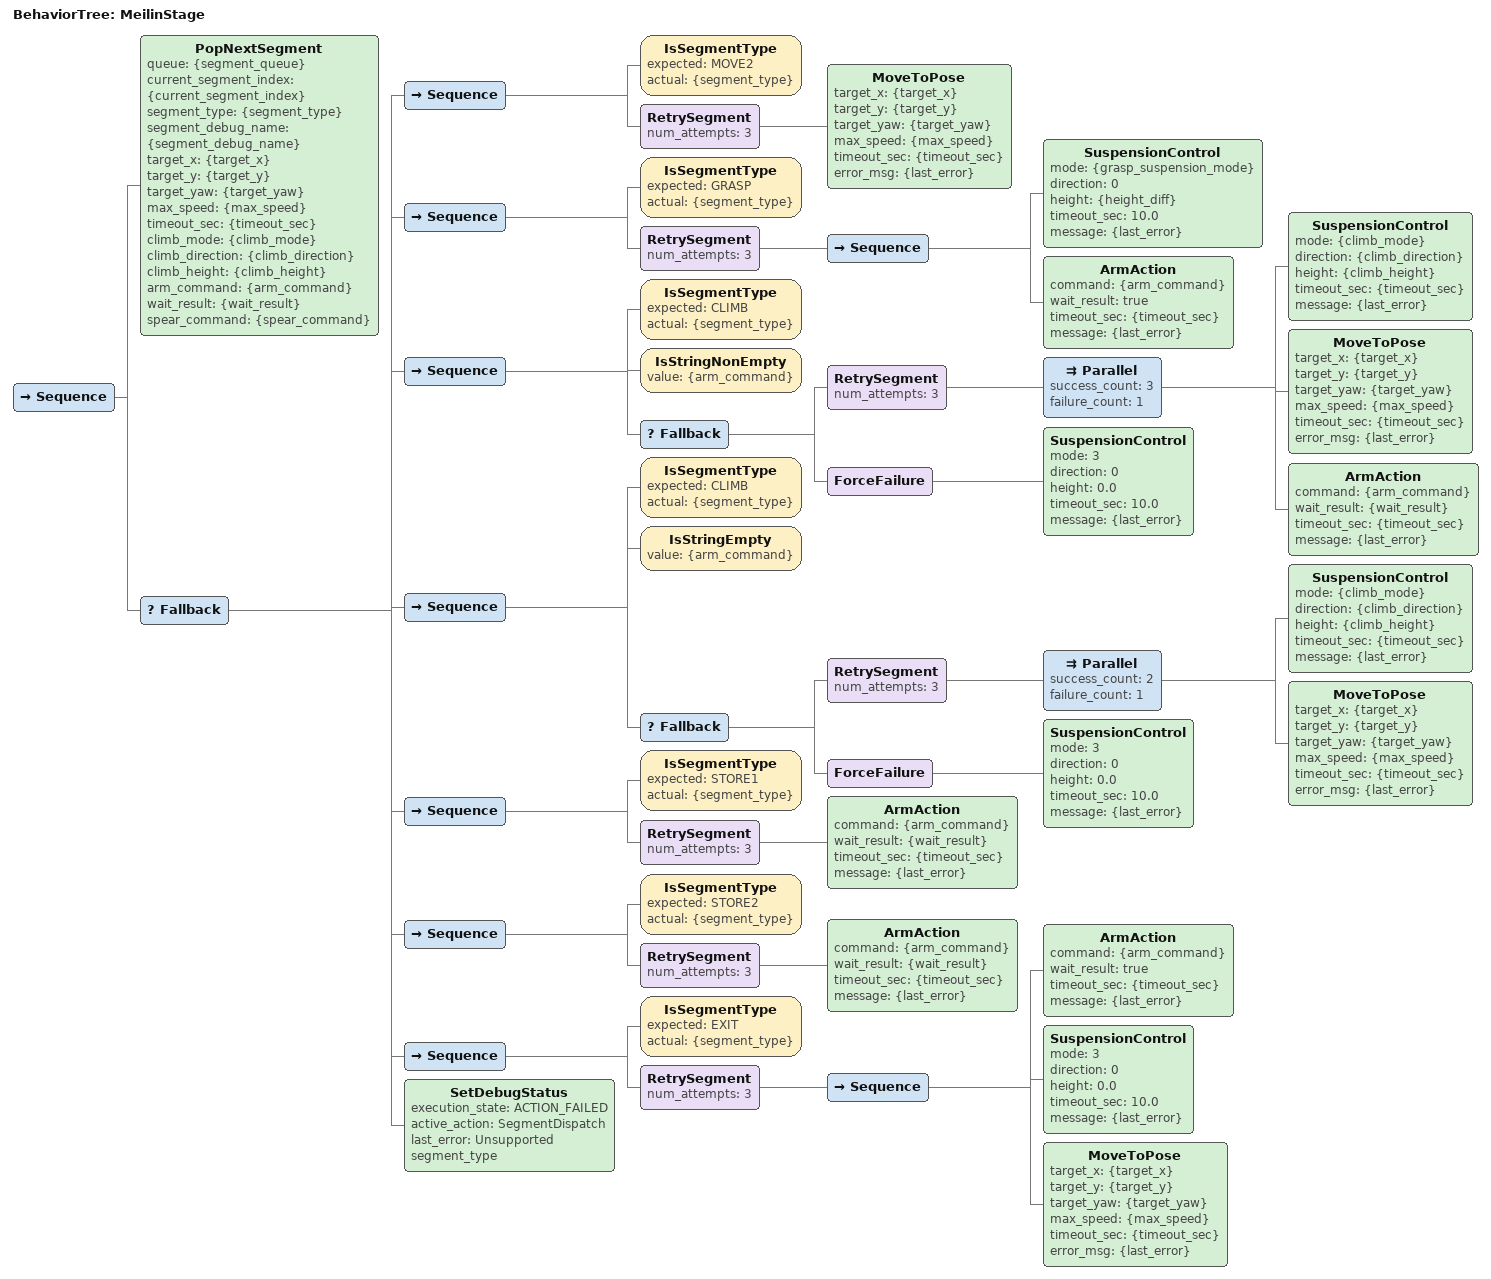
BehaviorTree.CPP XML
<?xml version="1.0"?>
<root BTCPP_format="4" main_tree_to_execute="MeilinStage">
  <BehaviorTree ID="MeilinStage">
    <Sequence>
      <PopNextSegment queue="{segment_queue}"
                      current_segment_index="{current_segment_index}"
                      segment_type="{segment_type}"
                      segment_debug_name="{segment_debug_name}"
                      target_x="{target_x}"
                      target_y="{target_y}"
                      target_yaw="{target_yaw}"
                      max_speed="{max_speed}"
                      timeout_sec="{timeout_sec}"
                      climb_mode="{climb_mode}"
                      climb_direction="{climb_direction}"
                      climb_height="{climb_height}"
                      arm_command="{arm_command}"
                      wait_result="{wait_result}"
                      spear_command="{spear_command}"/>

      <Fallback>
        <Sequence>
          <IsSegmentType expected="MOVE2" actual="{segment_type}"/>
          <RetrySegment num_attempts="3">
            <MoveToPose target_x="{target_x}"
                        target_y="{target_y}"
                        target_yaw="{target_yaw}"
                        max_speed="{max_speed}"
                        timeout_sec="{timeout_sec}"
                        error_msg="{last_error}"/>
          </RetrySegment>
        </Sequence>

        <Sequence>
          <IsSegmentType expected="GRASP" actual="{segment_type}"/>
          <RetrySegment num_attempts="3">
            <Sequence>
              <SuspensionControl mode="{grasp_suspension_mode}"
                                 direction="0"
                                 height="{height_diff}"
                                 timeout_sec="10.0"
                                 message="{last_error}"/>
              <ArmAction command="{arm_command}"
                         wait_result="true"
                         timeout_sec="{timeout_sec}"
                         message="{last_error}"/>
            </Sequence>
          </RetrySegment>
        </Sequence>

        <Sequence>
          <IsSegmentType expected="CLIMB" actual="{segment_type}"/>
          <IsStringNonEmpty value="{arm_command}"/>
          <Fallback>
            <RetrySegment num_attempts="3">
              <Parallel success_count="3" failure_count="1">
                <SuspensionControl mode="{climb_mode}"
                                   direction="{climb_direction}"
                                   height="{climb_height}"
                                   timeout_sec="{timeout_sec}"
                                   message="{last_error}"/>
                <MoveToPose target_x="{target_x}"
                            target_y="{target_y}"
                            target_yaw="{target_yaw}"
                            max_speed="{max_speed}"
                            timeout_sec="{timeout_sec}"
                            error_msg="{last_error}"/>
                <ArmAction command="{arm_command}"
                           wait_result="{wait_result}"
                           timeout_sec="{timeout_sec}"
                           message="{last_error}"/>
              </Parallel>
            </RetrySegment>
            <ForceFailure>
              <SuspensionControl mode="3"
                                 direction="0"
                                 height="0.0"
                                 timeout_sec="10.0"
                                 message="{last_error}"/>
            </ForceFailure>
          </Fallback>
        </Sequence>

        <Sequence>
          <IsSegmentType expected="CLIMB" actual="{segment_type}"/>
          <IsStringEmpty value="{arm_command}"/>
          <Fallback>
            <RetrySegment num_attempts="3">
              <Parallel success_count="2" failure_count="1">
                <SuspensionControl mode="{climb_mode}"
                                   direction="{climb_direction}"
                                   height="{climb_height}"
                                   timeout_sec="{timeout_sec}"
                                   message="{last_error}"/>
                <MoveToPose target_x="{target_x}"
                            target_y="{target_y}"
                            target_yaw="{target_yaw}"
                            max_speed="{max_speed}"
                            timeout_sec="{timeout_sec}"
                            error_msg="{last_error}"/>
              </Parallel>
            </RetrySegment>
            <ForceFailure>
              <SuspensionControl mode="3"
                                 direction="0"
                                 height="0.0"
                                 timeout_sec="10.0"
                                 message="{last_error}"/>
            </ForceFailure>
          </Fallback>
        </Sequence>

        <Sequence>
          <IsSegmentType expected="STORE1" actual="{segment_type}"/>
          <RetrySegment num_attempts="3">
            <ArmAction command="{arm_command}"
                       wait_result="{wait_result}"
                       timeout_sec="{timeout_sec}"
                       message="{last_error}"/>
          </RetrySegment>
        </Sequence>

        <Sequence>
          <IsSegmentType expected="STORE2" actual="{segment_type}"/>
          <RetrySegment num_attempts="3">
            <ArmAction command="{arm_command}"
                       wait_result="{wait_result}"
                       timeout_sec="{timeout_sec}"
                       message="{last_error}"/>
          </RetrySegment>
        </Sequence>

        <Sequence>
          <IsSegmentType expected="EXIT" actual="{segment_type}"/>
          <RetrySegment num_attempts="3">
            <Sequence>
              <ArmAction command="{arm_command}"
                         wait_result="true"
                         timeout_sec="{timeout_sec}"
                         message="{last_error}"/>
              <SuspensionControl mode="3"
                                 direction="0"
                                 height="0.0"
                                 timeout_sec="10.0"
                                 message="{last_error}"/>
              <MoveToPose target_x="{target_x}"
                          target_y="{target_y}"
                          target_yaw="{target_yaw}"
                          max_speed="{max_speed}"
                          timeout_sec="{timeout_sec}"
                          error_msg="{last_error}"/>
            </Sequence>
          </RetrySegment>
        </Sequence>

        <SetDebugStatus execution_state="ACTION_FAILED"
                        active_action="SegmentDispatch"
                        last_error="Unsupported segment_type"/>
      </Fallback>
    </Sequence>
  </BehaviorTree>
</root>
